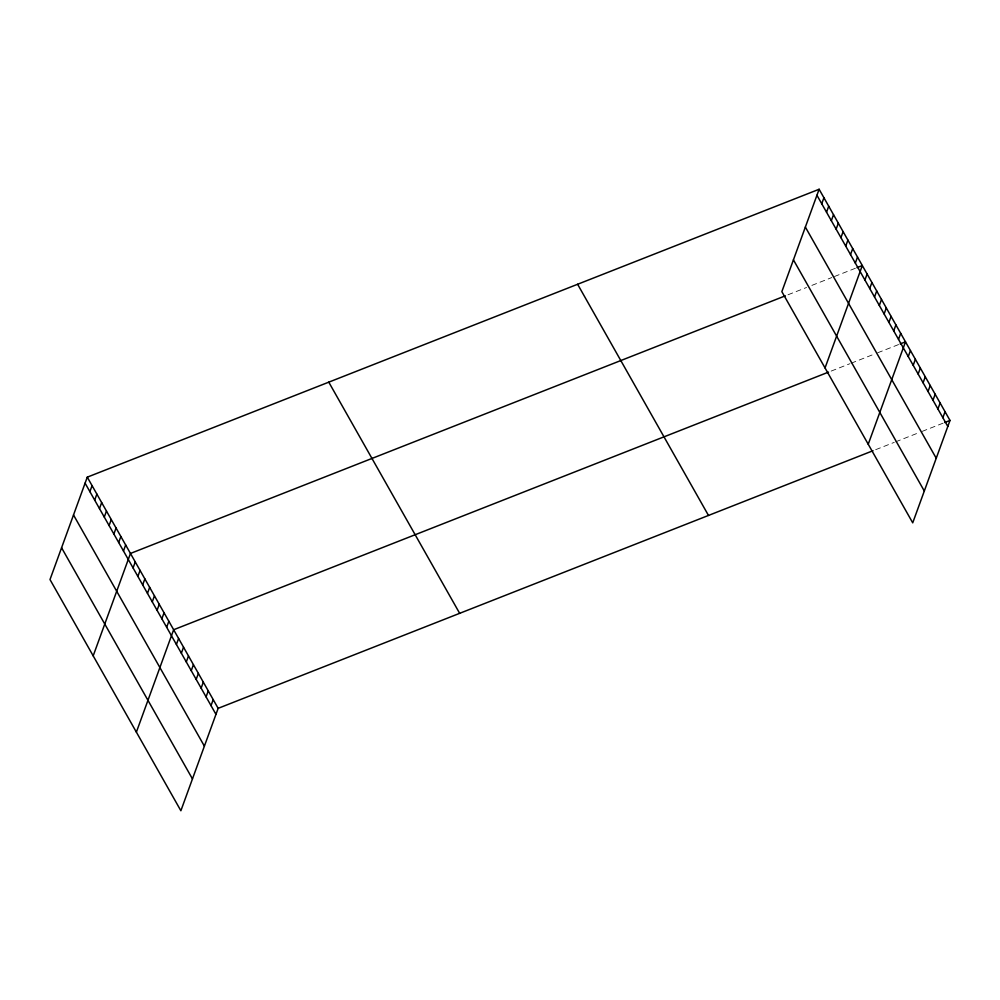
<?xml version="1.0" encoding="UTF-8"?>
<svg xmlns="http://www.w3.org/2000/svg" width="1000" height="1000" viewBox="0 0 1000 1000"><rect width="100%" height="100%" fill="white"/><g stroke="black" fill="none" stroke-linecap="round" stroke-linejoin="round"><path stroke-width="0.75" stroke-dasharray="5 3.75" d="M788 294.775L806.575 287.475M811.888 285.387L831.787 277.55M834.45 276.512L855.675 268.163M831.188 371.075L849.762 363.762M851.1 363.237L874.975 353.837M877.638 352.8L898.863 344.45M875.688 449.675L894.262 442.362M895.6 441.838L918.15 432.962M922.138 431.4L943.363 423.05"/><path stroke-width="1.5" d="M819.125 189.262L781.85 291.663L912.725 522.837L950 420.438L819.125 189.262L87.275 477.163L50 579.562L180.875 810.738L218.15 708.337L873.037 450.712M89.887 491.637L92.075 485.637M94.688 500.112L96.862 494.113M99.488 508.587L101.662 502.587M104.288 517.062L106.463 511.075M109.087 525.55L111.263 519.55M113.875 534.025L116.062 528.025M118.675 542.5L120.862 536.5M123.475 550.975L125.662 544.975M93.188 655.85L130.463 553.45L785.35 295.825M133.075 567.925L135.262 561.925M137.875 576.4L140.062 570.4M142.675 584.875L144.863 578.888M147.475 593.362L149.65 587.362M152.275 601.838L154.45 595.837M157.075 610.312L159.25 604.312M161.875 618.787L164.05 612.788M166.663 627.263L168.85 621.263M136.375 732.138L173.65 629.738L828.538 372.113M176.412 644.475L178.6 638.475M181.363 653.213L183.538 647.212M186.3 661.938L188.487 655.938M191.25 670.675L193.425 664.675M196.188 679.412L198.375 673.413M201.137 688.138L203.312 682.138M206.075 696.875L208.263 690.875M211.025 705.612L213.2 699.613M821.737 203.738L823.925 197.738M826.538 212.213L828.713 206.213M831.338 220.688L833.512 214.688M836.137 229.163L838.312 223.162M840.938 237.638L843.112 231.637M845.725 246.112L847.913 240.113M850.525 254.587L852.712 248.6M855.325 263.075L857.513 257.075M825.037 367.95L862.312 265.55L857 267.638M864.925 280.025L867.113 274.025M869.725 288.5L871.912 282.5M874.525 296.975L876.712 290.975M879.325 305.45L881.5 299.45M884.125 313.925L886.3 307.925M888.925 322.4L891.1 316.413M893.725 330.887L895.9 324.888M898.525 339.363L900.7 333.363M868.225 444.237L905.5 341.838L900.188 343.925M908.263 356.575L910.45 350.575M913.213 365.3L915.387 359.3M918.15 374.038L920.337 368.038M923.1 382.775L925.275 376.775M928.037 391.5L930.225 385.5M932.987 400.238L935.163 394.237M937.925 408.975L940.113 402.975M942.875 417.7L945.05 411.7M944.688 422.525L950 420.438M816.938 195.263L947.812 426.438M805.362 227.075L936.237 458.25M793.425 259.85L924.312 491.025M577.612 284.262L708.487 515.45M328.775 382.15L459.663 613.337M87.275 477.163L218.15 708.337M85.087 483.162L215.963 714.338M73.513 514.975L204.387 746.15M61.575 547.75L192.463 778.925"/></g></svg>
